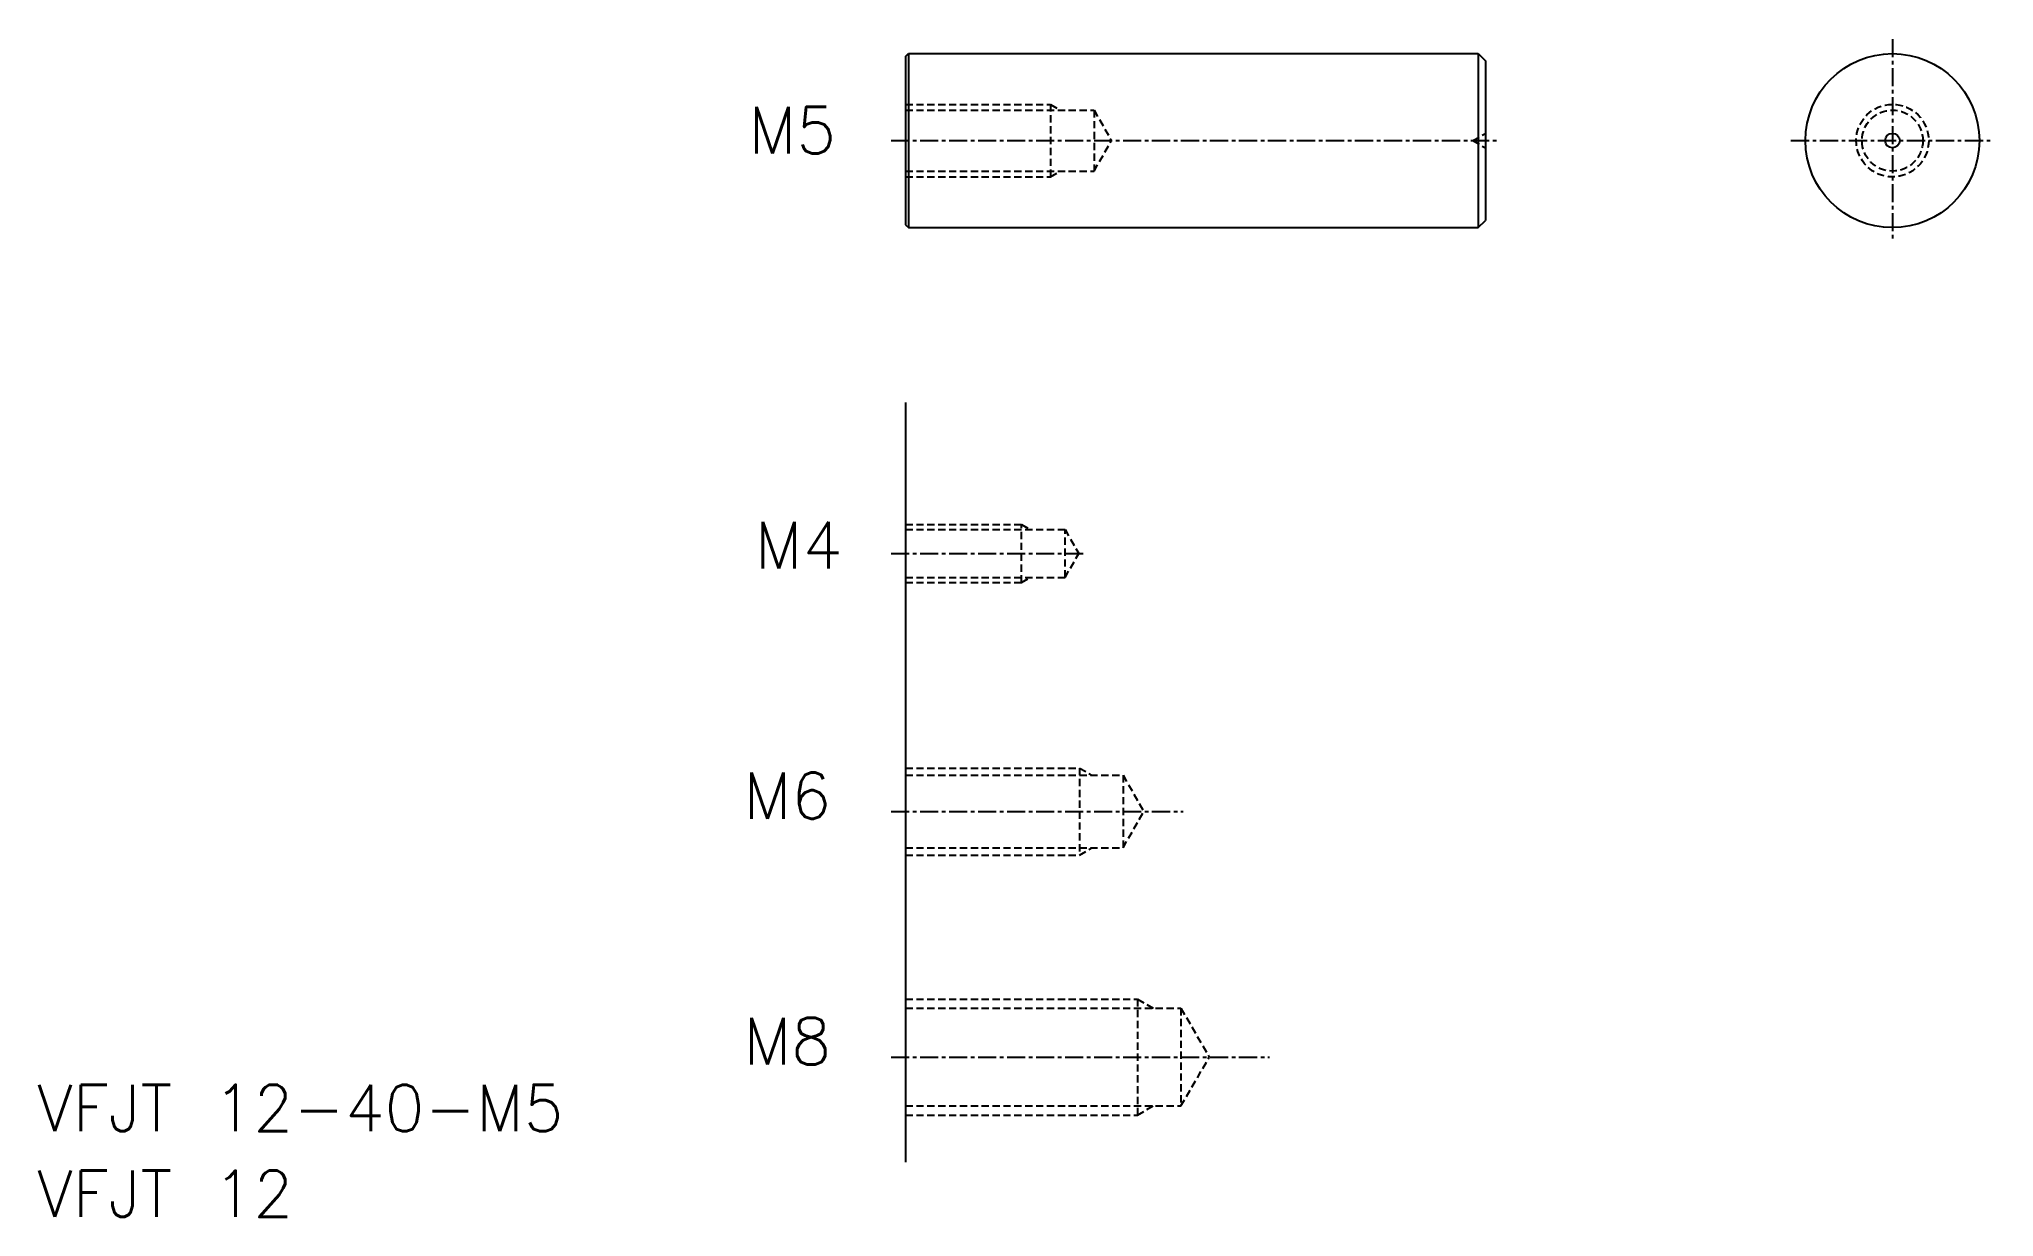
# Model space of a CAD drawing. Extents: x 395 to 530, y -205 to -124.
import ezdxf

# ---------------------------------------------------------------- set-up
doc = ezdxf.new("R2010")
doc.units = 0
doc.linetypes.add('CENTER', pattern=[2, 1.25, -0.25, 0.25, -0.25])
doc.linetypes.add('DASHED', pattern=[0.75, 0.5, -0.25])
doc.layers.get('0').update_dxf_attribs({"linetype": 'CONTINUOUS'})
doc.layers.add('CENTER', color=1, linetype='CENTER')
doc.styles.get("Standard").update_dxf_attribs({"font": 'txt.shx'})

msp = doc.modelspace()

# ---------------------------------------------------------------- linework, layer by layer
at = {"color": 7, "linetype": 'CONTINUOUS'}
for p, q in [((454.74, -124.86), (454.94, -124.66)), ((454.74, -124.86), (454.74, -136.46)), ((454.94, -124.66), (494.24, -124.66)), ((454.94, -124.66), (454.94, -136.66)), ((494.24, -124.66), (494.24, -136.66)), ((494.24, -124.66), (494.74, -125.16)), ((494.74, -125.16), (494.74, -136.16)), ((494.24, -136.66), (494.74, -136.16)), ((454.74, -136.46), (454.94, -136.66)), ((454.94, -136.66), (494.24, -136.66)), ((454.74, -148.73), (454.74, -201.11))]:
    msp.add_line(p, q, dxfattribs=at)
for p, q in [((494.74, -127.91), (494.74, -127.91)), ((494.74, -130.66), (494.74, -130.66))]:
    msp.add_line(p, q)
at = {"color": 3, "linetype": 'DASHED'}
for p, q in [((454.74, -128.16), (464.74, -128.16)), ((454.74, -128.56), (467.74, -128.56)), ((464.74, -128.16), (464.74, -133.16)), ((464.74, -128.16), (465.34, -128.51)), ((467.74, -128.56), (468.95, -130.66)), ((467.74, -128.56), (467.74, -132.76)), ((467.74, -132.76), (468.95, -130.66)), ((493.87, -130.66), (494.74, -130.16)), ((493.87, -130.66), (494.74, -131.16)), ((454.74, -132.76), (467.74, -132.76)), ((454.74, -133.16), (464.74, -133.16)), ((464.74, -133.16), (465.34, -132.81)), ((454.74, -157.14), (462.74, -157.14)), ((454.74, -157.49), (465.74, -157.49)), ((462.74, -161.14), (462.74, -157.14)), ((462.74, -157.14), (463.34, -157.49)), ((465.74, -157.49), (466.69, -159.14)), ((465.74, -160.79), (465.74, -157.49)), ((465.74, -160.79), (466.69, -159.14)), ((454.74, -160.79), (465.74, -160.79)), ((454.74, -161.14), (462.74, -161.14)), ((462.74, -161.14), (463.34, -160.79)), ((454.74, -173.93), (466.74, -173.93)), ((454.74, -174.43), (469.74, -174.43)), ((466.74, -173.93), (466.74, -179.93)), ((466.74, -173.93), (467.6, -174.43)), ((469.74, -174.43), (469.74, -179.43)), ((469.74, -174.43), (471.18, -176.93)), ((469.74, -179.43), (471.18, -176.93)), ((454.74, -179.43), (469.74, -179.43)), ((454.74, -179.93), (466.74, -179.93)), ((466.74, -179.93), (467.6, -179.43)), ((454.74, -189.87), (470.74, -189.87)), ((470.74, -189.87), (471.82, -190.49)), ((470.74, -189.87), (470.74, -197.87)), ((454.74, -190.49), (473.74, -190.49)), ((473.74, -190.49), (475.69, -193.87)), ((473.74, -190.49), (473.74, -197.24)), ((473.74, -197.24), (475.69, -193.87)), ((454.74, -197.24), (473.74, -197.24)), ((454.74, -197.87), (470.74, -197.87)), ((470.74, -197.87), (471.82, -197.24))]:
    msp.add_line(p, q, dxfattribs=at)
at = {"color": 7, "linetype": 'CONTINUOUS'}
for radius in [6, 0.5]:
    msp.add_circle((522.81, -130.66), radius, dxfattribs=at)
at = {"color": 3, "linetype": 'DASHED'}
for radius in [2.5, 2.1]:
    msp.add_circle((522.81, -130.66), radius, dxfattribs=at)
at = {"layer": 'CENTER', "color": 1, "linetype": 'CENTER'}
for p, q in [((522.81, -123.66), (522.81, -137.66)), ((453.74, -130.66), (495.74, -130.66)), ((515.81, -130.66), (529.81, -130.66)), ((453.74, -159.14), (467.13, -159.14)), ((453.74, -176.93), (473.89, -176.93)), ((453.74, -193.87), (479.85, -193.87))]:
    msp.add_line(p, q, dxfattribs=at)

# ---------------------------------------------------------------- texts
at = {"color": 7, "linetype": 'CONTINUOUS'}
for s, p in [('M5', (443.92, -131.54)), ('M4', (444.35, -160.16)), ('M6', (443.57, -177.44)), ('M8', (443.57, -194.37)), ('VFJT 12-40-M5', (394.84, -198.98)), ('VFJT 12', (394.84, -204.89))]:
    msp.add_text(s, height=3.2, dxfattribs=at).set_placement(p)

doc.saveas('drawing.dxf')
